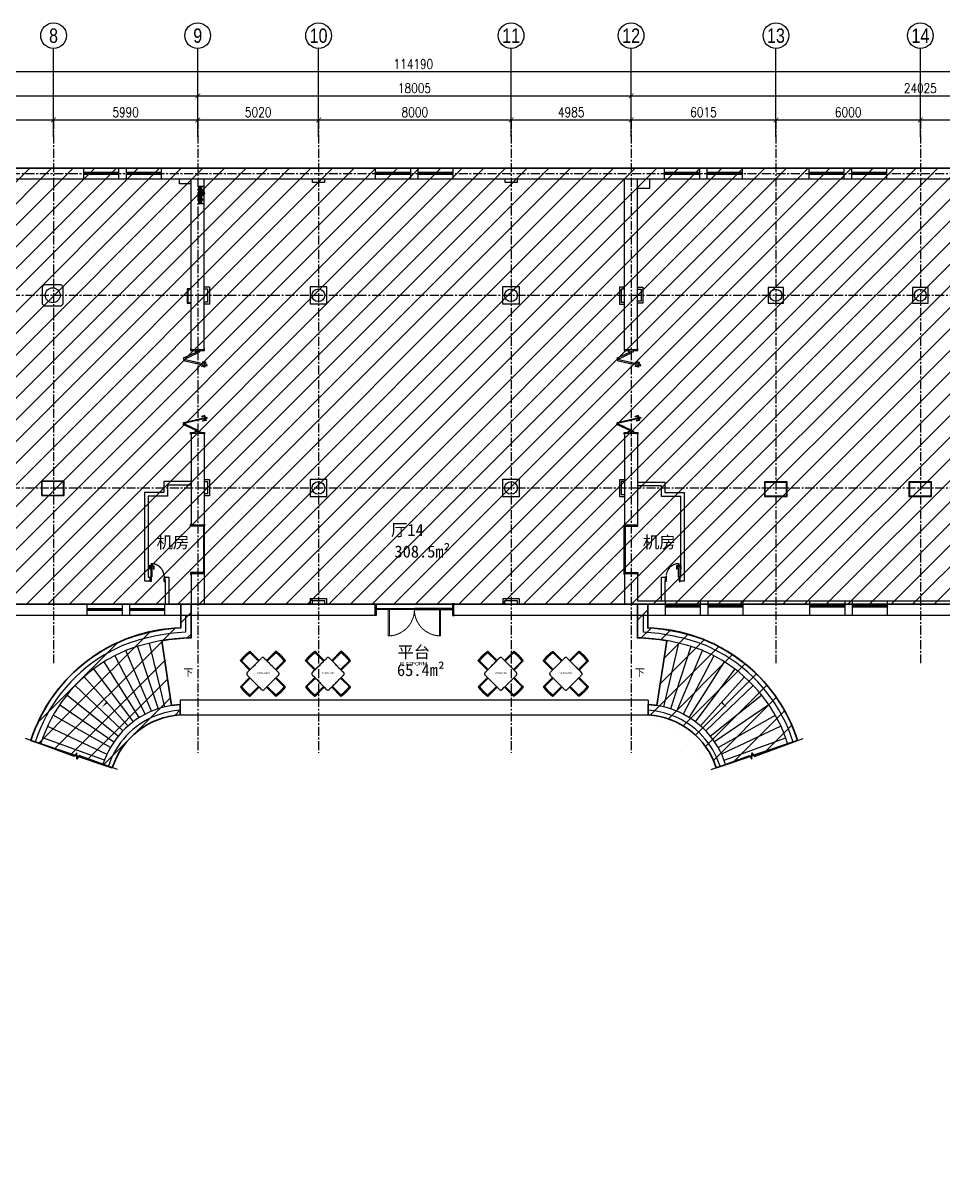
# Model space of a CAD drawing. Header units: millimetres. Extents: x -6028 to 253167, y -4970 to 98364.
# Drawn here: x 41098 to 79333, y 43179 to 90533 of the extents above; entities that cross this region are included whole.
import ezdxf
from ezdxf.enums import TextEntityAlignment as Align

# ---------------------------------------------------------------- set-up
doc = ezdxf.new("R2010")
doc.units = ezdxf.units.MM
for name, pattern in [('2F-I-AR$0$CENTER', [2, 1.25, -0.25, 0.25, -0.25]), ('2F-I-AR$0$DASH', [0.35, 0.25, -0.1]), ('2F-I-PLAN$0$ACAD_ISO02W100', [15, 12, -3]), ('2F-I-PLAN$0$DASH', [0.35, 0.25, -0.1])]:
    doc.linetypes.add(name, pattern=pattern)
doc.layers.get('DefPoints').update_dxf_attribs({"color": 250})
for name, color, linetype in [('2F-I-AR$0$0-建-楼梯', 1, 'Continuous'), ('2F-I-AR$0$0-建-轴号', 1, 'Continuous'), ('2F-I-AR$0$0-标注', 4, 'Continuous'), ('2F-I-AR$0$1-墙', 7, 'Continuous'), ('2F-I-AR$0$1-完成面', 3, 'Continuous'), ('2F-I-AR$0$1-窗', 2, 'Continuous'), ('2F-I-AR$0$A-Fire box', 12, 'Continuous'), ('2F-I-AR$0$A-stairs', 2, 'Continuous'), ('2F-I-AR$0$AXIS_TEXT', 7, 'Continuous'), ('2F-I-AR$0$GZET_DIM_1-200_平面尺寸标注', 1, 'Continuous'), ('2F-I-AR$0$I—平面—装饰面层线', 4, 'Continuous'), ('2F-I-AR$0$I—平面—门', 1, 'Continuous'), ('2F-I-PLAN$0$FURN', 1, 'Continuous'), ('2F-I-PLAN$0$I-PL-FURN', 1, '2F-I-PLAN$0$DASH'), ('2F-I-PLAN$0$ID-TEXT-HEADING-3', 3, 'Continuous'), ('2F-I-PLAN$0$P-平面活动家具', 1, 'Continuous')]:
    doc.layers.add(name, color=color, linetype=linetype)
for name, color, linetype, lineweight in [('2F-I-AR$0$A-Doors', 1, 'Continuous', 13), ('2F-I-AR$0$GZET_COL_GRID_1-200_轴线', 8, '2F-I-AR$0$CENTER', 25), ('2F-I-AR$0$I-SCOPE', 252, 'Continuous', 35), ('2F-I-AR$0$消火栓', 10, 'Continuous', 70)]:
    doc.layers.add(name, color=color, linetype=linetype, lineweight=lineweight)
doc.styles.add('2F-I-AR$0$GZET-DIMT', font='romans.shx', dxfattribs={"width": 0.8})
doc.styles.add('2F-I-AR$0$GZET-HT', font='arial.ttf', dxfattribs={"width": 0.8})
doc.styles.add('2F-I-AR$0$MtXpl_', font='SimSun.ttf')
doc.styles.add('2F-I-AR$0$Standard', font='arial.ttf')
doc.styles.add('2F-I-PLAN$0$Arial', font='ARIALUNI.ttf')
doc.dimstyles.new('2F-I-AR$0$GZET_200', dxfattribs={"dimscale": 200, "dimtxt": 2, "dimasz": 1, "dimexe": 1, "dimexo": 1.5, "dimgap": 0.6, "dimtad": 1, "dimdec": 0, "dimrnd": 0.005, "dimzin": 0, "dimdsep": 46, "dimtxsty": '2F-I-AR$0$GZET-DIMT', "dimblk": '2F-I-AR$0$_ArchTick', "dimcen": 0.125, "dimclrd": 1, "dimclre": 1, "dimclrt": 2, "dimadec": 0, "dimazin": 0, "dimtfac": 1, "dimtdec": 0, "dimtix": 1, "dimtmove": 2, "dimatfit": 3, "dimldrblk": '2F-I-AR$0$_Dot', "dimfxl": 1, "dimtvp": 1, "dimtolj": 1, "dimtzin": 0, "dimarcsym": 0})

# ---------------------------------------------------------------- blocks, each defined once
blk = doc.blocks.new('2F-I-AR$0$chuanghu1')
for p, q in [((0, 3230), (450, 3230)), ((0, 1770), (450, 1770)), ((0, 1460), (450, 1460)), ((0, 0), (450, 0))]:
    blk.add_line(p, q)
at = {"layer": '2F-I-AR$0$1-窗'}
for p, q in [((185, 3230), (185, 1770)), ((225, 3230), (225, 1770)), ((265, 3230), (265, 1770)), ((185, 1460), (185, 0)), ((225, 1460), (225, 0)), ((265, 1460), (265, 0))]:
    blk.add_line(p, q, dxfattribs=at)
blk = doc.blocks.new('2F-I-AR$0$X1')
at = {"color": 0}
for p, q in [((-127, 121), (-67, 61)), ((-126, 135), (-59, 68)), ((-125, 106), (-74, 54)), ((-124, 148), (-52, 75)), ((-122, 159), (-45, 83)), ((-121, 87), (-81, 47)), ((-118, 170), (-38, 90)), ((-114, 179), (-31, 97)), ((-110, 62), (-88, 40)), ((-109, 189), (-24, 104)), ((-103, 197), (-17, 111)), ((-97, 205), (-10, 118)), ((-90, 213), (-3, 125)), ((-90, 36), (87, 213)), ((-83, 219), (4, 132)), ((-75, 226), (11, 139)), ((-67, 231), (18, 146)), ((-58, 236), (25, 153)), ((-48, 241), (32, 160)), ((-37, 244), (40, 167)), ((-26, 247), (47, 174)), ((-14, 249), (54, 182)), ((0, 250), (61, 189)), ((15, 249), (68, 196)), ((33, 245), (75, 203)), ((56, 235), (82, 210))]:
    blk.add_line(p, q, dxfattribs=at)
blk.add_circle((-2, 125), 125, dxfattribs=at)
blk = doc.blocks.new('2F-I-AR$0$A$C33C75492')
at = {"layer": '2F-I-AR$0$A-Fire box'}
for p, q in [((-280732, 1890493), (-281432, 1890493)), ((-281432, 1890493), (-281432, 1890373)), ((-281432, 1890383), (-280732, 1890383)), ((-280732, 1890373), (-280732, 1890493)), ((-281432, 1890373), (-280732, 1890373)), ((-281432, 1890373), (-280732, 1890373)), ((-281432, 1890373), (-281432, 1890253)), ((-281432, 1890363), (-280732, 1890363)), ((-281432, 1890353), (-280732, 1890353)), ((-281432, 1890343), (-280732, 1890343)), ((-281432, 1890333), (-280732, 1890333)), ((-281432, 1890323), (-280732, 1890323)), ((-281432, 1890313), (-280732, 1890313)), ((-281432, 1890303), (-280732, 1890303)), ((-281432, 1890293), (-280732, 1890293)), ((-281432, 1890283), (-280732, 1890283)), ((-281432, 1890273), (-280732, 1890273)), ((-281432, 1890263), (-280732, 1890263)), ((-281432, 1890253), (-280732, 1890253)), ((-280732, 1890253), (-280732, 1890373))]:
    blk.add_line(p, q, dxfattribs=at)
at = {"layer": '2F-I-AR$0$A-Fire box', "color": 8}
for p, q in [((-280949, 1890380), (-280835, 1890380)), ((-280945, 1890390), (-280839, 1890390)), ((-280938, 1890400), (-280846, 1890400)), ((-280927, 1890410), (-280856, 1890410)), ((-280906, 1890420), (-280877, 1890420)), ((-280952, 1890360), (-280832, 1890360)), ((-280951, 1890370), (-280832, 1890370)), ((-280951, 1890350), (-280833, 1890350)), ((-280948, 1890340), (-280836, 1890340)), ((-280943, 1890330), (-280841, 1890330)), ((-280935, 1890320), (-280849, 1890320)), ((-280922, 1890310), (-280861, 1890310))]:
    blk.add_line(p, q, dxfattribs=at)
blk.add_circle((-280892, 1890361), 60, dxfattribs=at)
at = {"layer": '2F-I-AR$0$A-Fire box', "color": 8, "extrusion": (0, 0, -1), "xscale": -1, "zscale": -1}
blk.add_blockref('2F-I-AR$0$X1', (281160, 1890258), dxfattribs=at)
blk = doc.blocks.new('2F-I-AR$0$A$C29AA6ADB')
at = {"layer": '2F-I-AR$0$消火栓', "color": 3, "ltscale": 0.8, "rotation": 270}
blk.add_blockref('2F-I-AR$0$A$C33C75492', (-1842563, -181833), dxfattribs=at)
blk = doc.blocks.new('2F-I-AR$0$MEN10')
at = {"layer": '2F-I-AR$0$I—平面—门'}
for p, q in [((451, 354), (419, 215)), ((434, 212), (419, 215)), ((513, 339), (451, 354)), ((508, 319), (467, 328)), ((517, 357), (504, 301)), ((509, 300), (504, 301)), ((524, 364), (508, 291)), ((514, 290), (508, 291)), ((530, 363), (514, 290)), ((517, 357), (522, 356)), ((524, 364), (530, 363)), ((579, 352), (563, 279)), ((563, 279), (569, 277)), ((585, 350), (569, 277)), ((571, 286), (576, 284)), ((589, 341), (576, 284)), ((585, 350), (579, 352)), ((580, 302), (622, 293)), ((589, 341), (584, 342)), ((585, 323), (647, 309)), ((601, 174), (616, 170)), ((647, 309), (616, 170))]:
    blk.add_line(p, q, dxfattribs=at)
for points in [[(318, -569), (45, 21), (0, 0), (272, -590)], [(366, -580), (589, 394), (540, 406), (318, -569)]]:
    blk.add_lwpolyline(points, close=True, dxfattribs=at)
for points in [[(467, 328, 0.208715), (453, 264, -0.061819), (434, 212, -10.704779)], [(622, 293, -0.208715), (607, 229, 0.061819), (601, 174, 10.704779)]]:
    blk.add_lwpolyline(points, format="xyb", dxfattribs=at)
blk = doc.blocks.new('*U85')
at = {"layer": '2F-I-AR$0$I—平面—装饰面层线'}
for points in [[(-1125, 470), (-1170, 470), (-1170, 490), (-1095, 490), (-1095, 450), (-1090, 450), (-1090, -80), (-1170, -80), (-1170, -60), (-1125, -60), (-1125, 470)], [(875, 470), (920, 470), (920, 490), (845, 490), (845, 450), (840, 450), (840, -80), (920, -80), (920, -60), (875, -60), (875, 470)]]:
    blk.add_lwpolyline(points, dxfattribs=at)
at = {"layer": '2F-I-AR$0$I—平面—门'}
blk.add_lwpolyline([(-1095, 450), (845, 450), (845, 490), (-1095, 490)], close=True, dxfattribs=at)
blk = doc.blocks.new('*U84')
at = {"layer": '2F-I-AR$0$I—平面—装饰面层线'}
for points in [[(-1125, 470), (-1170, 470), (-1170, 490), (-1095, 490), (-1095, 450), (-1090, 450), (-1090, -90), (-1170, -90), (-1170, -70), (-1125, -70), (-1125, 470)], [(875, 470), (920, 470), (920, 490), (845, 490), (845, 450), (840, 450), (840, -90), (920, -90), (920, -70), (875, -70), (875, 470)]]:
    blk.add_lwpolyline(points, dxfattribs=at)
at = {"layer": '2F-I-AR$0$I—平面—门'}
blk.add_lwpolyline([(-1095, 450), (845, 450), (845, 490), (-1095, 490)], close=True, dxfattribs=at)
blk = doc.blocks.new('2F-I-AR$0$_AXISO')
blk.add_circle((0, 0), 0.5)
at = {"layer": '2F-I-AR$0$AXIS_TEXT', "style": '2F-I-AR$0$GZET-HT', "width": 0.8}
blk.add_attdef('A', text='', height=0.56, dxfattribs=at).set_placement((0, 0), align=Align.MIDDLE_CENTER)
blk = doc.blocks.new('2F-I-AR$0$_ArchTick')
at = {"color": 2, "linetype": 'ByBlock', "const_width": 0.15}
blk.add_lwpolyline([(-0.5, -0.5), (0.5, 0.5)], dxfattribs=at)
blk = doc.blocks.new('*D298')
at = {"layer": '2F-I-AR$0$GZET_DIM_1-200_平面尺寸标注', "color": 1, "lineweight": -2, "transparency": 16777216}
for p, q in [((36375, 85800), (36375, 86700)), ((42375, 85800), (42375, 86700)), ((36375, 86500), (42375, 86500))]:
    blk.add_line(p, q, dxfattribs=at)
at = {"layer": 'DefPoints', "color": 0, "transparency": 16777216}
for p in [(42375, 86500), (36375, 85500), (42375, 85500)]:
    blk.add_point(p, dxfattribs=at)
at = {"layer": '2F-I-AR$0$GZET_DIM_1-200_平面尺寸标注', "color": 1, "lineweight": -2, "transparency": 16777216, "xscale": 200, "yscale": 200, "zscale": 200, "rotation": 180}
blk.add_blockref('2F-I-AR$0$_ArchTick', (36375, 86500), dxfattribs=at)
at = {"layer": '2F-I-AR$0$GZET_DIM_1-200_平面尺寸标注', "color": 1, "lineweight": -2, "transparency": 16777216, "xscale": 200, "yscale": 200, "zscale": 200}
blk.add_blockref('2F-I-AR$0$_ArchTick', (42375, 86500), dxfattribs=at)
at = {"layer": '2F-I-AR$0$GZET_DIM_1-200_平面尺寸标注', "color": 2, "transparency": 16777216, "insert": (39375, 86820), "char_height": 400, "attachment_point": 5, "style": '2F-I-AR$0$GZET-DIMT'}
blk.add_mtext('\\A1;6000', dxfattribs=at)
blk = doc.blocks.new('2F-I-AR$0$_Dot')
at = {"color": 0, "linetype": 'ByBlock', "lineweight": -2}
blk.add_line((-0.5, 0), (-1, 0), dxfattribs=at)
at = {"color": 0, "linetype": 'ByBlock', "const_width": 0.5}
blk.add_lwpolyline([(-0.25, 0, 1), (0.25, 0, 1)], format="xyb", close=True, dxfattribs=at)
blk = doc.blocks.new('*D299')
at = {"layer": '2F-I-AR$0$GZET_DIM_1-200_平面尺寸标注', "color": 1, "lineweight": -2, "transparency": 16777216}
for p, q in [((42375, 85800), (42375, 86700)), ((48365, 85800), (48365, 86700)), ((42375, 86500), (48365, 86500))]:
    blk.add_line(p, q, dxfattribs=at)
at = {"layer": 'DefPoints', "color": 0, "transparency": 16777216}
for p in [(48365, 86500), (42375, 85500), (48365, 85500)]:
    blk.add_point(p, dxfattribs=at)
at = {"layer": '2F-I-AR$0$GZET_DIM_1-200_平面尺寸标注', "color": 1, "lineweight": -2, "transparency": 16777216, "xscale": 200, "yscale": 200, "zscale": 200, "rotation": 180}
blk.add_blockref('2F-I-AR$0$_ArchTick', (42375, 86500), dxfattribs=at)
at = {"layer": '2F-I-AR$0$GZET_DIM_1-200_平面尺寸标注', "color": 1, "lineweight": -2, "transparency": 16777216, "xscale": 200, "yscale": 200, "zscale": 200}
blk.add_blockref('2F-I-AR$0$_ArchTick', (48365, 86500), dxfattribs=at)
at = {"layer": '2F-I-AR$0$GZET_DIM_1-200_平面尺寸标注', "color": 2, "transparency": 16777216, "insert": (45370, 86820), "char_height": 400, "attachment_point": 5, "style": '2F-I-AR$0$GZET-DIMT'}
blk.add_mtext('\\A1;5990', dxfattribs=at)
blk = doc.blocks.new('*D300')
at = {"layer": '2F-I-AR$0$GZET_DIM_1-200_平面尺寸标注', "color": 1, "lineweight": -2, "transparency": 16777216}
for p, q in [((48365, 85800), (48365, 86700)), ((53385, 85800), (53385, 86700)), ((48365, 86500), (53385, 86500))]:
    blk.add_line(p, q, dxfattribs=at)
at = {"layer": 'DefPoints', "color": 0, "transparency": 16777216}
for p in [(53385, 86500), (48365, 85500), (53385, 85500)]:
    blk.add_point(p, dxfattribs=at)
at = {"layer": '2F-I-AR$0$GZET_DIM_1-200_平面尺寸标注', "color": 1, "lineweight": -2, "transparency": 16777216, "xscale": 200, "yscale": 200, "zscale": 200, "rotation": 180}
blk.add_blockref('2F-I-AR$0$_ArchTick', (48365, 86500), dxfattribs=at)
at = {"layer": '2F-I-AR$0$GZET_DIM_1-200_平面尺寸标注', "color": 1, "lineweight": -2, "transparency": 16777216, "xscale": 200, "yscale": 200, "zscale": 200}
blk.add_blockref('2F-I-AR$0$_ArchTick', (53385, 86500), dxfattribs=at)
at = {"layer": '2F-I-AR$0$GZET_DIM_1-200_平面尺寸标注', "color": 2, "transparency": 16777216, "insert": (50875, 86820), "char_height": 400, "attachment_point": 5, "style": '2F-I-AR$0$GZET-DIMT'}
blk.add_mtext('\\A1;5020', dxfattribs=at)
blk = doc.blocks.new('*D301')
at = {"layer": '2F-I-AR$0$GZET_DIM_1-200_平面尺寸标注', "color": 1, "lineweight": -2, "transparency": 16777216}
for p, q in [((53385, 85800), (53385, 86700)), ((61385, 85800), (61385, 86700)), ((53385, 86500), (61385, 86500))]:
    blk.add_line(p, q, dxfattribs=at)
at = {"layer": 'DefPoints', "color": 0, "transparency": 16777216}
for p in [(61385, 86500), (53385, 85500), (61385, 85500)]:
    blk.add_point(p, dxfattribs=at)
at = {"layer": '2F-I-AR$0$GZET_DIM_1-200_平面尺寸标注', "color": 1, "lineweight": -2, "transparency": 16777216, "xscale": 200, "yscale": 200, "zscale": 200, "rotation": 180}
blk.add_blockref('2F-I-AR$0$_ArchTick', (53385, 86500), dxfattribs=at)
at = {"layer": '2F-I-AR$0$GZET_DIM_1-200_平面尺寸标注', "color": 1, "lineweight": -2, "transparency": 16777216, "xscale": 200, "yscale": 200, "zscale": 200}
blk.add_blockref('2F-I-AR$0$_ArchTick', (61385, 86500), dxfattribs=at)
at = {"layer": '2F-I-AR$0$GZET_DIM_1-200_平面尺寸标注', "color": 2, "transparency": 16777216, "insert": (57385, 86820), "char_height": 400, "attachment_point": 5, "style": '2F-I-AR$0$GZET-DIMT'}
blk.add_mtext('\\A1;8000', dxfattribs=at)
blk = doc.blocks.new('*D302')
at = {"layer": '2F-I-AR$0$GZET_DIM_1-200_平面尺寸标注', "color": 1, "lineweight": -2, "transparency": 16777216}
for p, q in [((61385, 85800), (61385, 86700)), ((66370, 85800), (66370, 86700)), ((61385, 86500), (66370, 86500))]:
    blk.add_line(p, q, dxfattribs=at)
at = {"layer": 'DefPoints', "color": 0, "transparency": 16777216}
for p in [(66370, 86500), (61385, 85500), (66370, 85500)]:
    blk.add_point(p, dxfattribs=at)
at = {"layer": '2F-I-AR$0$GZET_DIM_1-200_平面尺寸标注', "color": 1, "lineweight": -2, "transparency": 16777216, "xscale": 200, "yscale": 200, "zscale": 200, "rotation": 180}
blk.add_blockref('2F-I-AR$0$_ArchTick', (61385, 86500), dxfattribs=at)
at = {"layer": '2F-I-AR$0$GZET_DIM_1-200_平面尺寸标注', "color": 1, "lineweight": -2, "transparency": 16777216, "xscale": 200, "yscale": 200, "zscale": 200}
blk.add_blockref('2F-I-AR$0$_ArchTick', (66370, 86500), dxfattribs=at)
at = {"layer": '2F-I-AR$0$GZET_DIM_1-200_平面尺寸标注', "color": 2, "transparency": 16777216, "insert": (63877.5, 86820), "char_height": 400, "attachment_point": 5, "style": '2F-I-AR$0$GZET-DIMT'}
blk.add_mtext('\\A1;4985', dxfattribs=at)
blk = doc.blocks.new('*D303')
at = {"layer": '2F-I-AR$0$GZET_DIM_1-200_平面尺寸标注', "color": 1, "lineweight": -2, "transparency": 16777216}
for p, q in [((66370, 85800), (66370, 86700)), ((72385, 85800), (72385, 86700)), ((66370, 86500), (72385, 86500))]:
    blk.add_line(p, q, dxfattribs=at)
at = {"layer": 'DefPoints', "color": 0, "transparency": 16777216}
for p in [(72385, 86500), (66370, 85500), (72385, 85500)]:
    blk.add_point(p, dxfattribs=at)
at = {"layer": '2F-I-AR$0$GZET_DIM_1-200_平面尺寸标注', "color": 1, "lineweight": -2, "transparency": 16777216, "xscale": 200, "yscale": 200, "zscale": 200, "rotation": 180}
blk.add_blockref('2F-I-AR$0$_ArchTick', (66370, 86500), dxfattribs=at)
at = {"layer": '2F-I-AR$0$GZET_DIM_1-200_平面尺寸标注', "color": 1, "lineweight": -2, "transparency": 16777216, "xscale": 200, "yscale": 200, "zscale": 200}
blk.add_blockref('2F-I-AR$0$_ArchTick', (72385, 86500), dxfattribs=at)
at = {"layer": '2F-I-AR$0$GZET_DIM_1-200_平面尺寸标注', "color": 2, "transparency": 16777216, "insert": (69377.5, 86820), "char_height": 400, "attachment_point": 5, "style": '2F-I-AR$0$GZET-DIMT'}
blk.add_mtext('\\A1;6015', dxfattribs=at)
blk = doc.blocks.new('*D304')
at = {"layer": '2F-I-AR$0$GZET_DIM_1-200_平面尺寸标注', "color": 1, "lineweight": -2, "transparency": 16777216}
for p, q in [((72385, 85800), (72385, 86700)), ((78385, 85800), (78385, 86700)), ((72385, 86500), (78385, 86500))]:
    blk.add_line(p, q, dxfattribs=at)
at = {"layer": 'DefPoints', "color": 0, "transparency": 16777216}
for p in [(78385, 86500), (72385, 85500), (78385, 85500)]:
    blk.add_point(p, dxfattribs=at)
at = {"layer": '2F-I-AR$0$GZET_DIM_1-200_平面尺寸标注', "color": 1, "lineweight": -2, "transparency": 16777216, "xscale": 200, "yscale": 200, "zscale": 200, "rotation": 180}
blk.add_blockref('2F-I-AR$0$_ArchTick', (72385, 86500), dxfattribs=at)
at = {"layer": '2F-I-AR$0$GZET_DIM_1-200_平面尺寸标注', "color": 1, "lineweight": -2, "transparency": 16777216, "xscale": 200, "yscale": 200, "zscale": 200}
blk.add_blockref('2F-I-AR$0$_ArchTick', (78385, 86500), dxfattribs=at)
at = {"layer": '2F-I-AR$0$GZET_DIM_1-200_平面尺寸标注', "color": 2, "transparency": 16777216, "insert": (75385, 86820), "char_height": 400, "attachment_point": 5, "style": '2F-I-AR$0$GZET-DIMT'}
blk.add_mtext('\\A1;6000', dxfattribs=at)
blk = doc.blocks.new('*D305')
at = {"layer": '2F-I-AR$0$GZET_DIM_1-200_平面尺寸标注', "color": 1, "lineweight": -2, "transparency": 16777216}
for p, q in [((78385, 85800), (78385, 86700)), ((84385, 85800), (84385, 86700)), ((78385, 86500), (84385, 86500))]:
    blk.add_line(p, q, dxfattribs=at)
at = {"layer": 'DefPoints', "color": 0, "transparency": 16777216}
for p in [(84385, 86500), (78385, 85500), (84385, 85500)]:
    blk.add_point(p, dxfattribs=at)
at = {"layer": '2F-I-AR$0$GZET_DIM_1-200_平面尺寸标注', "color": 1, "lineweight": -2, "transparency": 16777216, "xscale": 200, "yscale": 200, "zscale": 200, "rotation": 180}
blk.add_blockref('2F-I-AR$0$_ArchTick', (78385, 86500), dxfattribs=at)
at = {"layer": '2F-I-AR$0$GZET_DIM_1-200_平面尺寸标注', "color": 1, "lineweight": -2, "transparency": 16777216, "xscale": 200, "yscale": 200, "zscale": 200}
blk.add_blockref('2F-I-AR$0$_ArchTick', (84385, 86500), dxfattribs=at)
at = {"layer": '2F-I-AR$0$GZET_DIM_1-200_平面尺寸标注', "color": 2, "transparency": 16777216, "insert": (81385, 86820), "char_height": 400, "attachment_point": 5, "style": '2F-I-AR$0$GZET-DIMT'}
blk.add_mtext('\\A1;6000', dxfattribs=at)
blk = doc.blocks.new('*D275')
at = {"layer": '2F-I-AR$0$GZET_DIM_1-200_平面尺寸标注', "color": 1, "lineweight": -2, "transparency": 16777216}
for p, q in [((18285, 86136), (18285, 87700)), ((48365, 85875), (48365, 87700)), ((18285, 87500), (48365, 87500))]:
    blk.add_line(p, q, dxfattribs=at)
at = {"layer": 'DefPoints', "color": 0, "transparency": 16777216}
for p in [(48365, 87500), (18285, 85836), (48365, 85575)]:
    blk.add_point(p, dxfattribs=at)
at = {"layer": '2F-I-AR$0$GZET_DIM_1-200_平面尺寸标注', "color": 1, "lineweight": -2, "transparency": 16777216, "xscale": 200, "yscale": 200, "zscale": 200, "rotation": 180}
blk.add_blockref('2F-I-AR$0$_ArchTick', (18285, 87500), dxfattribs=at)
at = {"layer": '2F-I-AR$0$GZET_DIM_1-200_平面尺寸标注', "color": 1, "lineweight": -2, "transparency": 16777216, "xscale": 200, "yscale": 200, "zscale": 200}
blk.add_blockref('2F-I-AR$0$_ArchTick', (48365, 87500), dxfattribs=at)
at = {"layer": '2F-I-AR$0$GZET_DIM_1-200_平面尺寸标注', "color": 2, "transparency": 16777216, "insert": (33325, 87820), "char_height": 400, "attachment_point": 5, "style": '2F-I-AR$0$GZET-DIMT'}
blk.add_mtext('\\A1;30080', dxfattribs=at)
blk = doc.blocks.new('*D276')
at = {"layer": '2F-I-AR$0$GZET_DIM_1-200_平面尺寸标注', "color": 1, "lineweight": -2, "transparency": 16777216}
for p, q in [((48365, 85875), (48365, 87700)), ((66370, 85797), (66370, 87700)), ((48365, 87500), (66370, 87500))]:
    blk.add_line(p, q, dxfattribs=at)
at = {"layer": 'DefPoints', "color": 0, "transparency": 16777216}
for p in [(66370, 87500), (48365, 85575), (66370, 85497)]:
    blk.add_point(p, dxfattribs=at)
at = {"layer": '2F-I-AR$0$GZET_DIM_1-200_平面尺寸标注', "color": 1, "lineweight": -2, "transparency": 16777216, "xscale": 200, "yscale": 200, "zscale": 200, "rotation": 180}
blk.add_blockref('2F-I-AR$0$_ArchTick', (48365, 87500), dxfattribs=at)
at = {"layer": '2F-I-AR$0$GZET_DIM_1-200_平面尺寸标注', "color": 1, "lineweight": -2, "transparency": 16777216, "xscale": 200, "yscale": 200, "zscale": 200}
blk.add_blockref('2F-I-AR$0$_ArchTick', (66370, 87500), dxfattribs=at)
at = {"layer": '2F-I-AR$0$GZET_DIM_1-200_平面尺寸标注', "color": 2, "transparency": 16777216, "insert": (57368, 87820), "char_height": 400, "attachment_point": 5, "style": '2F-I-AR$0$GZET-DIMT'}
blk.add_mtext('\\A1;18005', dxfattribs=at)
blk = doc.blocks.new('*D277')
at = {"layer": '2F-I-AR$0$GZET_DIM_1-200_平面尺寸标注', "color": 1, "lineweight": -2, "transparency": 16777216}
for p, q in [((66370, 85797), (66370, 87700)), ((90395, 85720), (90395, 87700)), ((66370, 87500), (90395, 87500))]:
    blk.add_line(p, q, dxfattribs=at)
at = {"layer": 'DefPoints', "color": 0, "transparency": 16777216}
for p in [(90395, 87500), (66370, 85497), (90395, 85420)]:
    blk.add_point(p, dxfattribs=at)
at = {"layer": '2F-I-AR$0$GZET_DIM_1-200_平面尺寸标注', "color": 1, "lineweight": -2, "transparency": 16777216, "xscale": 200, "yscale": 200, "zscale": 200, "rotation": 180}
blk.add_blockref('2F-I-AR$0$_ArchTick', (66370, 87500), dxfattribs=at)
at = {"layer": '2F-I-AR$0$GZET_DIM_1-200_平面尺寸标注', "color": 1, "lineweight": -2, "transparency": 16777216, "xscale": 200, "yscale": 200, "zscale": 200}
blk.add_blockref('2F-I-AR$0$_ArchTick', (90395, 87500), dxfattribs=at)
at = {"layer": '2F-I-AR$0$GZET_DIM_1-200_平面尺寸标注', "color": 2, "transparency": 16777216, "insert": (78383, 87820), "char_height": 400, "attachment_point": 5, "style": '2F-I-AR$0$GZET-DIMT'}
blk.add_mtext('\\A1;24025', dxfattribs=at)
blk = doc.blocks.new('*D280')
at = {"layer": '2F-I-AR$0$GZET_DIM_1-200_平面尺寸标注', "color": 1, "lineweight": -2, "transparency": 16777216}
for p, q in [((230, 85568), (230, 88700)), ((114420, 85360), (114420, 88700)), ((114420, 88500), (230, 88500))]:
    blk.add_line(p, q, dxfattribs=at)
at = {"layer": 'DefPoints', "color": 0, "transparency": 16777216}
for p in [(230, 88500), (230, 85268), (114420, 85060)]:
    blk.add_point(p, dxfattribs=at)
at = {"layer": '2F-I-AR$0$GZET_DIM_1-200_平面尺寸标注', "color": 1, "lineweight": -2, "transparency": 16777216, "xscale": 200, "yscale": 200, "zscale": 200, "rotation": 180}
blk.add_blockref('2F-I-AR$0$_ArchTick', (230, 88500), dxfattribs=at)
at = {"layer": '2F-I-AR$0$GZET_DIM_1-200_平面尺寸标注', "color": 1, "lineweight": -2, "transparency": 16777216, "xscale": 200, "yscale": 200, "zscale": 200}
blk.add_blockref('2F-I-AR$0$_ArchTick', (114420, 88500), dxfattribs=at)
at = {"layer": '2F-I-AR$0$GZET_DIM_1-200_平面尺寸标注', "color": 2, "transparency": 16777216, "insert": (57325, 88820), "char_height": 400, "attachment_point": 5, "style": '2F-I-AR$0$GZET-DIMT'}
blk.add_mtext('\\A1;114190', dxfattribs=at)
blk = doc.blocks.new('2F-I-PLAN$0$091116-BRASSERIE$0$Floor_03$0$Y_03_Floor$0$3rd-Floor-rest$0$A$C41AE3FBC')
at = {"layer": '2F-I-PLAN$0$I-PL-FURN', "ltscale": 500}
for p, q in [((-9.6, -6), (-9.6, 15.8)), ((9.6, -6.1), (9.6, 15.7))]:
    blk.add_line(p, q, dxfattribs=at)
blk.add_lwpolyline([(11.1, 15.4), (11.1, -6.1), (-11.1, -6), (-11.1, 15.4)], dxfattribs=at)
for centre, radius, start, end in [((-0.2, -45.9), 62.3, 79.5796, 100.1371), ((-0.1, -45.3), 60.7, 79.2974, 100.4193), ((-0.1, -44.6), 59, 78.9991, 100.7176)]:
    blk.add_arc(centre, radius, start, end, dxfattribs=at)
blk = doc.blocks.new('2F-I-PLAN')
at = {"layer": '2F-I-PLAN$0$I-PL-FURN', "ltscale": 500}
for points in [[(51016, 62851), (50422, 63445, -0.414214), (50422, 63558), (51016, 64152, -0.414214), (51129, 64152), (51723, 63558, -0.414214), (51723, 63445), (51129, 62851, -0.414214)], [(53720, 62851), (53126, 63445, -0.414214), (53126, 63558), (53720, 64152, -0.414214), (53833, 64152), (54427, 63558, -0.414214), (54427, 63445), (53833, 62851, -0.414214)], [(61010, 62851), (61604, 63445, 0.414214), (61604, 63558), (61010, 64152, 0.414214), (60897, 64152), (60303, 63558, 0.414214), (60303, 63445), (60897, 62851, 0.414214)], [(63714, 62851), (64308, 63445, 0.414214), (64308, 63558), (63714, 64152, 0.414214), (63601, 64152), (63007, 63558, 0.414214), (63007, 63445), (63601, 62851, 0.414214)]]:
    blk.add_lwpolyline(points, format="xyb", close=True, dxfattribs=at)
at = {"layer": '2F-I-PLAN$0$P-平面活动家具', "yscale": 25.39999999990687, "zscale": 25.39999999990687}
for p, xscale, rotation in [((50611, 63963), -25.39999999990687, 45), ((51535, 63963), 25.39999999990687, 315), ((53315, 63963), -25.39999999990687, 45), ((54239, 63963), 25.39999999990687, 315), ((60491, 63963), -25.39999999990687, 45), ((61415, 63963), 25.39999999990687, 315), ((63195, 63963), -25.39999999990687, 45), ((64119, 63963), 25.39999999990687, 315), ((50611, 63039), 25.39999999990687, 135), ((51535, 63039), -25.39999999990687, 225), ((53315, 63039), 25.39999999990687, 135), ((54239, 63039), -25.39999999990687, 225), ((60491, 63039), 25.39999999990687, 135), ((61415, 63039), -25.39999999990687, 225), ((63195, 63039), 25.39999999990687, 135), ((64119, 63039), -25.39999999990687, 225)]:
    blk.add_blockref('2F-I-PLAN$0$091116-BRASSERIE$0$Floor_03$0$Y_03_Floor$0$3rd-Floor-rest$0$A$C41AE3FBC', p, dxfattribs=dict(at, xscale=xscale, rotation=rotation))
at = {"layer": '2F-I-PLAN$0$FURN', "linetype": '2F-I-PLAN$0$ACAD_ISO02W100', "char_height": 75, "style": '2F-I-PLAN$0$Arial'}
for insert, attachment_point in [((51345, 63562), 3), ((54049, 63562), 3), ((60681, 63562), 1), ((63385, 63562), 1)]:
    blk.add_mtext_dynamic_manual_height_columns('{\\fArial Unicode MS|b0|i0|c134|p34;1000x}1000', width=181404.2, gutter_width=600, heights=[131], dxfattribs=dict(at, insert=insert, attachment_point=attachment_point))
at = {"layer": '2F-I-PLAN$0$ID-TEXT-HEADING-3', "insert": (56745, 63996), "char_height": 150, "attachment_point": 1, "style": '2F-I-PLAN$0$Arial'}
blk.add_mtext_dynamic_manual_height_columns('PLATFORM', width=151170.17, gutter_width=500, heights=[0], dxfattribs=at)
blk = doc.blocks.new('2F-I-AR')
at = {"layer": '2F-I-AR$0$I-SCOPE'}
h = blk.add_hatch(dxfattribs=at)
h.set_pattern_fill('ANSI31', color=256, scale=200)
h.paths.add_polyline_path([(114640, 84500), (0, 84500), (0, 0), (18450, 0), (18450, 2940), (27100, 2940), (27100, 0), (36480, 0), (36480, 18540), (18480, 18540), (18480, 66390), (96200, 66390), (96200, 18120), (114640, 18120)])
h = blk.add_hatch(dxfattribs=at)
h.set_pattern_fill('ANSI31', color=256, scale=200)
edge = h.paths.add_edge_path()
edge.add_line((48090, 66390), (48090, 64993.7))
edge.add_arc((48182.3, 58057.6), 6936.7, 90.76215, 100.92066)
edge.add_line((46868.1, 64868.7), (47279.6, 62186.2))
edge.add_line((47279.6, 62186.2), (47640, 62230))
edge.add_line((47640, 62230), (47640, 61800))
edge.add_arc((47851.7, 58616.8), 3190.2, 93.80573, 162.0524)
edge.add_line((44816.8, 59599.9), (41435.3, 60728.3))
edge.add_arc((47840.2, 58683.5), 6723.4, 91.53588, 162.29419, ccw=False)
edge.add_line((47660, 65404.5), (47660, 66390))
edge.add_line((47660, 66390), (48090, 66390))
h = blk.add_hatch(dxfattribs=at)
h.set_pattern_fill('ANSI31', color=256, scale=200)
edge = h.paths.add_edge_path()
edge.add_line((66630, 66390), (66630, 64993.7))
edge.add_arc((66537.7, 58057.6), 6936.7, 79.07934, 89.23785, ccw=False)
edge.add_line((67851.9, 64868.7), (67440.4, 62186.2))
edge.add_line((67440.4, 62186.2), (67080, 62230))
edge.add_line((67080, 62230), (67080, 61800))
edge.add_arc((66868.3, 58616.8), 3190.2, 17.9476, 86.19427, ccw=False)
edge.add_line((69903.2, 59599.9), (73284.7, 60728.3))
edge.add_arc((66879.8, 58683.5), 6723.4, 17.70581, 88.46412)
edge.add_line((67060, 65404.5), (67060, 66390))
edge.add_line((67060, 66390), (66630, 66390))
at = {"layer": '2F-I-AR$0$0-建-楼梯'}
for points in [[(47722.6, 63594.4, 0, 0, 0), (47269.9, 63550.2, 0, 0, 0.1982197), (44377.2, 62097.5, 0, 80, 0), (44587.4, 62311.6, 0, 0, 0)], [(66997.4, 63594.4, 0, 0, 0), (67450.1, 63550.2, 0, 0, -0.1982197), (70342.8, 62097.5, 0, 80, 0), (70132.6, 62311.6, 0, 0, 0)]]:
    blk.add_lwpolyline(points, format="xyseb", dxfattribs=at)
at = {"layer": '2F-I-AR$0$0-建-轴号', "linetype": 'Continuous'}
for p, q in [((42375, 86500), (42375, 89466.7)), ((48365, 86500), (48365, 89466.7)), ((53385, 86500), (53385, 89466.7)), ((61385, 86500), (61385, 89466.7)), ((66370, 86500), (66370, 89466.7)), ((72385, 86500), (72385, 89466.7)), ((78385, 86500), (78385, 89466.7))]:
    blk.add_line(p, q, dxfattribs=at)
at = {"layer": '2F-I-AR$0$1-墙'}
for p, q in [((0, 84500), (114640, 84500)), ((450, 84050), (114190, 84050)), ((48090, 76960), (48090, 84050)), ((48630, 76960), (48630, 84050)), ((66100, 76960), (66100, 84050)), ((66630, 76960), (66630, 84050)), ((48090, 76960), (48630, 76960)), ((66100, 76960), (66630, 76960)), ((48090, 73490), (48090, 69670)), ((48090, 73490), (48630, 73490)), ((48630, 73490), (48630, 69670)), ((66100, 73490), (66100, 69670)), ((66100, 73490), (66630, 73490)), ((66630, 73490), (66630, 69670)), ((48630, 69670), (48090, 69670)), ((66100, 69670), (66630, 69670)), ((46395, 67510), (46395, 67360)), ((46995, 67510), (46995, 67360)), ((48090, 67670), (48090, 66390)), ((48630, 67670), (48090, 67670)), ((48630, 67670), (48630, 66390)), ((66100, 67670), (66100, 66390)), ((66100, 67670), (66630, 67670)), ((66630, 67670), (66630, 66530)), ((67795, 67510), (67795, 67360)), ((68395, 67510), (68395, 67360)), ((18530, 66390), (48090, 66390)), ((48630, 66390), (55740, 66390)), ((55740, 66390), (55740, 65940)), ((58990, 66390), (66100, 66390)), ((58990, 66390), (58990, 65940)), ((66630, 66530), (90180, 66530)), ((10730, 65940), (55740, 65940)), ((58990, 65940), (96200, 65940)), ((67780, 66080), (67780, 65940)), ((69240, 66080), (69240, 65940)), ((69550, 66080), (69550, 65940)), ((71010, 66080), (71010, 65940)), ((73780, 66080), (73780, 65940)), ((75240, 66080), (75240, 65940)), ((75550, 66080), (75550, 65940)), ((77010, 66080), (77010, 65940))]:
    blk.add_line(p, q, dxfattribs=at)
for points in [[(48090, 83840), (47610, 83840), (47610, 84050)], [(53630, 84050), (53630, 83900), (53130, 83900), (53130, 84050)], [(61630, 84050), (61630, 83900), (61130, 83900), (61130, 84050)], [(66630, 83670), (67140, 83670), (67140, 84050)], [(48090, 79490), (47950, 79490), (47950, 78917.5), (48090, 78917.5)], [(48630, 79490), (48770, 79490), (48770, 78930), (48630, 78930)], [(66100, 79470), (65960, 79470), (65960, 78930), (66100, 78930)], [(66630, 79470), (66780, 79470), (66780, 78970), (66630, 78970)], [(48090, 71480), (46960, 71480), (46960, 71030), (46150, 71030), (46150, 67360), (46395, 67360)], [(48090, 71330), (47110, 71330), (47110, 70880), (46300, 70880), (46300, 67510), (46395, 67510)], [(48630, 71490), (48770, 71490), (48770, 70970), (48630, 70970)], [(66100, 71480), (65960, 71480), (65960, 70950), (66100, 70950)], [(68395, 67360), (68590, 67360), (68590, 71010), (67780, 71010), (67780, 71450), (66630, 71450)], [(68395, 67510), (68440, 67510), (68440, 70860), (67630, 70860), (67630, 71300), (66630, 71300)], [(46995, 67510), (47160, 67510), (47160, 66390)], [(46995, 67360), (47010, 67360), (47010, 66390)], [(67630, 66530), (67630, 67510), (67795, 67510)], [(67780, 66530), (67780, 67360), (67795, 67360)], [(53645, 66390), (53645, 66530), (53115, 66530), (53115, 66390)], [(61645, 66390), (61645, 66530), (61115, 66530), (61115, 66390)]]:
    blk.add_lwpolyline(points, dxfattribs=at)
for points in [[(41890, 70920), (42790, 70920), (42790, 71480), (41890, 71480)], [(71930, 70890), (72830, 70890), (72830, 71450), (71930, 71450)], [(77930, 70890), (78830, 70890), (78830, 71450), (77930, 71450)]]:
    blk.add_lwpolyline(points, close=True, dxfattribs=at)
for centre, radius in [((42340, 79220), 310), ((53380, 79220), 265), ((61380, 79220), 265), ((72380, 79220), 250), ((78380, 79220), 250), ((53380, 71220), 265), ((61380, 71220), 265)]:
    blk.add_circle(centre, radius, dxfattribs=at)
at = {"layer": '2F-I-AR$0$1-完成面'}
for points in [[(41905, 78865), (41985, 78785), (42695, 78785), (42775, 78865), (42775, 79575), (42695, 79655), (41985, 79655), (41905, 79575)], [(53030, 78870), (53730, 78870), (53730, 79570), (53030, 79570)], [(61030, 78870), (61730, 78870), (61730, 79570), (61030, 79570)], [(72055, 78895), (72705, 78895), (72705, 79545), (72055, 79545)], [(78055, 78895), (78705, 78895), (78705, 79545), (78055, 79545)], [(53030, 70870), (53730, 70870), (53730, 71570), (53030, 71570)], [(61030, 70870), (61730, 70870), (61730, 71570), (61030, 71570)], [(41870, 70900), (42810, 70900), (42810, 71500), (41870, 71500)], [(71910, 70870), (72850, 70870), (72850, 71470), (71910, 71470)], [(77910, 70870), (78850, 70870), (78850, 71470), (77910, 71470)]]:
    blk.add_lwpolyline(points, close=True, dxfattribs=at)
for points in [[(48630, 79570), (48850, 79570), (48850, 78850), (48630, 78850)], [(48090, 79490), (47930, 79490), (47930, 78897.5), (48090, 78897.5)], [(66100, 79550), (65880, 79550), (65880, 78850), (66100, 78850)], [(66630, 79550), (66860, 79550), (66860, 78890), (66630, 78890)], [(48630, 71570), (48850, 71570), (48850, 70890), (48630, 70890)], [(66100, 71560), (65880, 71560), (65880, 70870), (66100, 70870)], [(53725, 66390), (53725, 66610), (53035, 66610), (53035, 66390)], [(61725, 66390), (61725, 66610), (61035, 66610), (61035, 66390)]]:
    blk.add_lwpolyline(points, dxfattribs=at)
at = {"layer": '2F-I-AR$0$A-Doors', "color": 252, "linetype": '2F-I-AR$0$DASH', "ltscale": 75}
for points in [[(56325, 66166.3), (56325, 65076.3), (56275, 65076.3), (56275, 66166.3)], [(58405, 66166.3), (58405, 65076.3), (58455, 65076.3), (58455, 66166.3)]]:
    blk.add_lwpolyline(points, close=True, dxfattribs=at)
for centre, start, end in [((56275, 66166.3), 270, 0), ((58455, 66166.3), 180, 270)]:
    blk.add_arc(centre, 1090, start, end, dxfattribs=at)
at = {"layer": '2F-I-AR$0$A-stairs'}
for p, q in [((47660, 65940), (47660, 65404.5)), ((47850, 65940), (47850, 65225.5)), ((48090, 65940), (48090, 64993.7)), ((66630, 65940), (66630, 64993.7)), ((66870, 65940), (66870, 65225.5)), ((67060, 65940), (67060, 65404.5)), ((46867, 64875.8), (47279.6, 62186.2)), ((67853, 64875.8), (67440.4, 62186.2)), ((46447.9, 61949.2), (45380.3, 64470.5)), ((45865.9, 64637), (46720.3, 62049.5)), ((46997.3, 62128), (46368.1, 64773.4)), ((67722.7, 62128), (68351.9, 64773.4)), ((68854.1, 64637), (67999.7, 62049.5)), ((68272.1, 61949.2), (69339.7, 64470.5)), ((45933.3, 61681.7), (44471.7, 63999)), ((44917.9, 64251.2), (46182.3, 61824.4)), ((69802.1, 64251.2), (68537.7, 61824.4)), ((68786.7, 61681.7), (70248.3, 63999)), ((44041.4, 63700.9), (45686.5, 61511.9)), ((70678.6, 63700.9), (69033.5, 61511.9)), ((43278.5, 63019.5), (45253.2, 61127.5)), ((45467.8, 61333.6), (43646.1, 63375.8)), ((69252.2, 61333.6), (71073.9, 63375.8)), ((71441.5, 63019.5), (69466.8, 61127.5)), ((45061.7, 60910.8), (42929.8, 62620.4)), ((69658.3, 60910.8), (71790.2, 62620.4)), ((42630.8, 62215.3), (44884.3, 60673.3)), ((67080, 62410), (47640, 62410)), ((47640, 62410), (47640, 61800)), ((67080, 62410), (67080, 61800)), ((72089.2, 62215.3), (69835.7, 60673.3)), ((44735.3, 60436), (42358.9, 61776.6)), ((47640, 61800), (67080, 61800)), ((69984.7, 60436), (72361.1, 61776.6)), ((42126, 61321.2), (44595.7, 60167.6)), ((72594, 61321.2), (70124.3, 60167.6)), ((44487.6, 59910.5), (41929.4, 60844.7)), ((70232.4, 59910.5), (72790.6, 60844.7))]:
    blk.add_line(p, q, dxfattribs=at)
for points in [[(45028.8, 59522.5), (43438.8, 60103.1), (43336.3, 59957.1), (43336.6, 60226), (43229.3, 60073.2), (41205.7, 60812.2)], [(69691.2, 59522.5), (71281.2, 60103.1), (71383.7, 59957.1), (71383.4, 60226), (71490.7, 60073.2), (73514.3, 60812.2)]]:
    blk.add_lwpolyline(points, dxfattribs=at)
for centre, radius, start, end in [((48261.4, 56814), 8611.5, 94.00461, 110.44905), ((66458.6, 56814), 8611.5, 69.55095, 85.99539), ((48341.1, 57604.5), 7906.5, 112.99233, 120.21572), ((48261.4, 56814), 8421.5, 92.80007, 110.44905), ((48261.4, 56814), 8181.5, 91.20041, 110.44905), ((66458.6, 56814), 8181.5, 69.55095, 88.79959), ((66458.6, 56814), 8421.5, 69.55095, 87.19993), ((66378.9, 57604.5), 7906.5, 59.78428, 67.00767), ((47832.1, 58689.1), 6713.9, 121.14672, 162.31804), ((48364.7, 57561), 7765.9, 113.08909, 120.2046), ((48402.2, 57490.4), 7605.9, 113.22428, 120.15206), ((66317.8, 57490.4), 7605.9, 59.84794, 66.77572), ((66355.3, 57561), 7765.9, 59.7954, 66.91091), ((66887.9, 58689.1), 6713.9, 17.68196, 58.85328), ((47832.1, 58689.1), 6523.9, 121.14672, 162.3874), ((47832.1, 58689.1), 6283.9, 121.14672, 162.48101), ((66887.9, 58689.1), 6283.9, 17.51899, 58.85328), ((66887.9, 58689.1), 6523.9, 17.6126, 58.85328), ((47936.1, 58288.4), 3952.7, 94.29619, 110.84965), ((66783.9, 58288.4), 3952.7, 69.15035, 85.70381), ((47833.4, 58655.3), 3573.4, 111.4045, 162.30479), ((47834.3, 58654.8), 3334.3, 111.41515, 162.4713), ((47851.7, 58616.8), 3190.2, 93.80573, 162.0524), ((47936.1, 58288.4), 3712.7, 94.57448, 110.84965), ((66783.9, 58288.4), 3712.7, 69.15035, 85.42552), ((66868.3, 58616.8), 3190.2, 17.9476, 86.19427), ((66885.7, 58654.8), 3334.3, 17.5287, 68.58485), ((66886.6, 58655.3), 3573.4, 17.69521, 68.5955)]:
    blk.add_arc(centre, radius, start, end, dxfattribs=at)
at = {"layer": '2F-I-AR$0$GZET_COL_GRID_1-200_轴线', "ltscale": 300}
for p, q in [((42375, 86500), (42375, 63940)), ((48365, 86500), (48365, 60220)), ((53385, 86500), (53385, 60220)), ((61385, 86500), (61385, 60220)), ((66370, 86500), (66370, 60220)), ((72385, 86500), (72385, 63940)), ((78385, 86500), (78385, 63940)), ((-1995, 84275), (116645, 84275)), ((-1995, 79220), (116645, 79220)), ((-1995, 71220), (116645, 71220))]:
    blk.add_line(p, q, dxfattribs=at)
at = {"layer": '2F-I-AR$0$I-SCOPE'}
blk.add_lwpolyline([(114640, 84500), (0, 84500), (0, 0), (18450, 0), (18450, 2940), (27100, 2940), (27100, 0), (36480, 0), (36480, 18540), (18480, 18540), (18480, 18540), (18480, 66390), (96200, 66390), (96200, 18120), (114640, 18120)], close=True, dxfattribs=at)
for points in [[(48090, 66390), (48090, 64993.7, 0.0443539), (46868.1, 64868.7), (47279.6, 62186.2), (47640, 62230), (47640, 61800, 0.306908), (44816.8, 59599.9), (41435.3, 60728.3, -0.3189403), (47660, 65404.5), (47660, 66390)], [(66630, 66390), (66630, 64993.7, -0.0443539), (67851.9, 64868.7), (67440.4, 62186.2), (67080, 62230), (67080, 61800, -0.306908), (69903.2, 59599.9), (73284.7, 60728.3, 0.3189403), (67060, 65404.5), (67060, 66390)]]:
    blk.add_lwpolyline(points, format="xyb", close=True, dxfattribs=at)
at = {"layer": '2F-I-AR$0$I—平面—装饰面层线'}
for points in [[(48255, 76925), (48650, 76925), (48650, 77005), (48630, 77005), (48630, 76960), (48090, 76960), (48090, 77005), (48070, 77005), (48070, 76925), (48255, 76925), (48255, 76875), (48455, 76875), (48455, 76925)], [(66465, 76925), (66650, 76925), (66650, 77005), (66630, 77005), (66630, 76960), (66100, 76960), (66100, 77005), (66080, 77005), (66080, 76925), (66265, 76925), (66265, 76875), (66465, 76875), (66465, 76925)], [(48455, 73525), (48650, 73525), (48650, 73445), (48630, 73445), (48630, 73490), (48090, 73490), (48090, 73445), (48070, 73445), (48070, 73525), (48255, 73525), (48255, 73575), (48455, 73575), (48455, 73525)], [(66465, 73525), (66650, 73525), (66650, 73445), (66630, 73445), (66630, 73490), (66100, 73490), (66100, 73445), (66080, 73445), (66080, 73525), (66265, 73525), (66265, 73575), (66465, 73575), (66465, 73525)], [(46395, 67510), (46380, 67510), (46380, 67530), (46425, 67530), (46425, 67490), (46430, 67490), (46430, 67340), (46380, 67340), (46380, 67360), (46395, 67360), (46395, 67510)], [(46995, 67510), (47010, 67510), (47010, 67530), (46965, 67530), (46965, 67490), (46960, 67490), (46960, 67340), (47010, 67340), (47010, 67360), (46995, 67360), (46995, 67510)], [(67795, 67510), (67780, 67510), (67780, 67530), (67825, 67530), (67825, 67490), (67830, 67490), (67830, 67340), (67780, 67340), (67780, 67360), (67795, 67360), (67795, 67510)], [(68395, 67510), (68410, 67510), (68410, 67530), (68365, 67530), (68365, 67490), (68360, 67490), (68360, 67340), (68410, 67340), (68410, 67360), (68395, 67360), (68395, 67510)]]:
    blk.add_lwpolyline(points, dxfattribs=at)
at = {"layer": '2F-I-AR$0$I—平面—门'}
for p, q in [((48610, 68670), (48650, 68670)), ((66120, 68670), (66080, 68670)), ((46349.3, 67986.7), (46349.3, 67844.8)), ((46413.3, 67986.7), (46349.3, 67986.7)), ((46364.2, 67844.8), (46349.3, 67844.8)), ((46413.3, 67965.4), (46370.6, 67965.4)), ((46413.3, 68004.8), (46413.3, 67947.2)), ((46413.3, 68004.8), (46418.6, 68004.8)), ((46418.6, 67947.2), (46413.3, 67947.2)), ((46418.6, 68013.4), (46418.6, 67938.5)), ((46418.6, 68013.4), (46425, 68013.4)), ((46425, 67938.7), (46418.6, 67938.7)), ((46425, 68013.4), (46425, 67938.7)), ((46465, 68013.4), (46465, 67938.7)), ((46471.4, 68013.4), (46465, 68013.4)), ((46465, 67938.7), (46471.4, 67938.7)), ((46471.4, 68013.4), (46471.4, 67938.5)), ((46476.7, 68004.8), (46471.4, 68004.8)), ((46471.4, 67947.2), (46476.7, 67947.2)), ((46476.7, 68004.8), (46476.7, 67947.2)), ((46476.7, 67986.7), (46540.7, 67986.7)), ((46476.7, 67965.4), (46519.4, 67965.4)), ((46525.8, 67844.8), (46540.7, 67844.8)), ((46540.7, 67986.7), (46540.7, 67844.8)), ((68249.3, 67986.7), (68249.3, 67844.8)), ((68313.3, 67986.7), (68249.3, 67986.7)), ((68264.2, 67844.8), (68249.3, 67844.8)), ((68313.3, 67965.4), (68270.6, 67965.4)), ((68313.3, 68004.8), (68313.3, 67947.2)), ((68313.3, 68004.8), (68318.6, 68004.8)), ((68318.6, 67947.2), (68313.3, 67947.2)), ((68318.6, 68013.4), (68318.6, 67938.5)), ((68318.6, 68013.4), (68325, 68013.4)), ((68325, 67938.7), (68318.6, 67938.7)), ((68325, 68013.4), (68325, 67938.7)), ((68365, 68013.4), (68365, 67938.7)), ((68371.4, 68013.4), (68365, 68013.4)), ((68365, 67938.7), (68371.4, 67938.7)), ((68371.4, 68013.4), (68371.4, 67938.5)), ((68376.7, 68004.8), (68371.4, 68004.8)), ((68371.4, 67947.2), (68376.7, 67947.2)), ((68376.7, 68004.8), (68376.7, 67947.2)), ((68376.7, 67986.7), (68440.7, 67986.7)), ((68376.7, 67965.4), (68419.4, 67965.4)), ((68425.8, 67844.8), (68440.7, 67844.8)), ((68440.7, 67986.7), (68440.7, 67844.8))]:
    blk.add_line(p, q, dxfattribs=at)
for points in [[(46370.6, 67965.4, 0.2087149), (46371, 67899.7, -0.0618188), (46364.2, 67844.8, -10.7047791)], [(46519.4, 67965.4, -0.2087149), (46519, 67899.7, 0.0618188), (46525.8, 67844.8, 10.7047791)], [(68270.6, 67965.4, 0.2087149), (68271, 67899.7, -0.0618188), (68264.2, 67844.8, -10.7047791)], [(68419.4, 67965.4, -0.2087149), (68419, 67899.7, 0.0618188), (68425.8, 67844.8, 10.7047791)]]:
    blk.add_lwpolyline(points, format="xyb", dxfattribs=at)
for points in [[(46425, 67530), (46425, 68070), (46465, 68070), (46465, 67530)], [(68365, 67530), (68365, 68070), (68325, 68070), (68325, 67530)], [(55775, 66216.3), (56275, 66216.3), (56275, 66166.3), (55775, 66166.3)], [(56275, 66216.3), (57365, 66216.3), (57365, 66166.3), (56275, 66166.3)], [(58455, 66216.3), (57365, 66216.3), (57365, 66166.3), (58455, 66166.3)], [(58955, 66216.3), (58455, 66216.3), (58455, 66166.3), (58955, 66166.3)]]:
    blk.add_lwpolyline(points, close=True, dxfattribs=at)
for points in [[(55740, 66390), (55695, 66390), (55695, 66410), (55775, 66410), (55775, 65920), (55695, 65920), (55695, 65940), (55740, 65940), (55740, 66390)], [(58990, 66390), (59035, 66390), (59035, 66410), (58955, 66410), (58955, 65920), (59035, 65920), (59035, 65940), (58990, 65940), (58990, 66390)]]:
    blk.add_lwpolyline(points, dxfattribs=at)
at = {"layer": '2F-I-AR$0$I—平面—门', "color": 252, "linetype": '2F-I-AR$0$DASH', "ltscale": 5}
for centre, start, end in [((46445, 67550), 358.51213, 91.48787), ((68345, 67550), 88.51213, 181.48787)]:
    blk.add_arc(centre, 520.3, start, end, dxfattribs=at)
for name, p, rotation in [('2F-I-AR$0$MEN10', (48355, 76875), 270), ('2F-I-AR$0$MEN10', (66365, 76875), 270), ('*U84', (48160, 68545), 270.000000000001)]:
    blk.add_blockref(name, p, dxfattribs=dict(rotation=rotation))
at = {"xscale": -1}
for name, p, rotation in [('2F-I-AR$0$MEN10', (48355, 73575), 270), ('2F-I-AR$0$MEN10', (66365, 73575), 270), ('*U85', (66570, 68545), 89.99999999999937)]:
    blk.add_blockref(name, p, dxfattribs=dict(at, rotation=rotation))
at = {"layer": '2F-I-AR$0$0-建-轴号', "linetype": 'Continuous', "xscale": 1066.666666666667, "yscale": 1066.666666666667, "zscale": 0.6666666666666664}
for p, values in [((42375, 90000), {'A': '8'}), ((48365, 90000), {'A': '9'}), ((53385, 90000), {'A': '10'}), ((61385, 90000), {'A': '11'}), ((66370, 90000), {'A': '12'}), ((72385, 90000), {'A': '13'}), ((78385, 90000), {'A': '14'})]:
    blk.add_blockref('2F-I-AR$0$_AXISO', p, dxfattribs=at).add_auto_attribs(values)
at = {"layer": '2F-I-AR$0$1-墙', "rotation": 270}
for p in [(43618, 84500), (55738, 84500), (67748, 84500), (73748, 84500), (43760, 66390), (67780, 66530), (73780, 66530)]:
    blk.add_blockref('2F-I-AR$0$chuanghu1', p, dxfattribs=at)
at = {"layer": '2F-I-AR$0$消火栓', "color": 3, "ltscale": 0.8}
blk.add_blockref('2F-I-AR$0$A$C29AA6ADB', (700, -15868.6), dxfattribs=at)
at = {"layer": '2F-I-AR$0$0-建-楼梯', "style": '2F-I-AR$0$Standard'}
blk.add_text('下', height=300, dxfattribs=at).set_placement((47766, 63401.2))
blk.add_text('下', height=300, rotation=360, dxfattribs=at).set_placement((66524.2, 63401.2))
at = {"layer": '2F-I-AR$0$0-标注', "style": '2F-I-AR$0$MtXpl_'}
for s, p in [('厅14', (56393, 69225.7)), ('机房', (46652.3, 68716.4)), ('机房', (66855.4, 68716.4)), ('308.5m²', (56537.7, 68327.9)), ('平台', (56657.9, 64150.8)), ('65.4m²', (56641.3, 63408.1))]:
    blk.add_text(s, height=500, dxfattribs=at).set_placement(p)
at = {"layer": '2F-I-AR$0$GZET_DIM_1-200_平面尺寸标注'}
for base, p1, p2, picture, middle in [((230, 88500), (114420, 85060.2), (230, 85268.1), '*D280', (57325, 88820)), ((48365, 87500), (18285, 85836.1), (48365, 85574.6), '*D275', (33325, 87820)), ((66370, 87500), (48365, 85574.6), (66370, 85497.1), '*D276', (57367.5, 87820)), ((90395, 87500), (66370, 85497.1), (90395, 85420.5), '*D277', (78382.5, 87820)), ((42375, 86500), (36375, 85500), (42375, 85500), '*D298', (39375, 86820)), ((48365, 86500), (42375, 85500), (48365, 85500), '*D299', (45370, 86820)), ((53385, 86500), (48365, 85500), (53385, 85500), '*D300', (50875, 86820)), ((61385, 86500), (53385, 85500), (61385, 85500), '*D301', (57385, 86820)), ((66370, 86500), (61385, 85500), (66370, 85500), '*D302', (63877.5, 86820)), ((72385, 86500), (66370, 85500), (72385, 85500), '*D303', (69377.5, 86820)), ((78385, 86500), (72385, 85500), (78385, 85500), '*D304', (75385, 86820)), ((84385, 86500), (78385, 85500), (84385, 85500), '*D305', (81385, 86820))]:
    dim = blk.add_linear_dim(base=base, p1=p1, p2=p2, dimstyle='2F-I-AR$0$GZET_200', dxfattribs=at)
    dim.commit()
    dim.dimension.update_dxf_attribs({"geometry": picture, "text_midpoint": middle})

msp = doc.modelspace()

# ---------------------------------------------------------------- block references
msp.add_blockref('2F-I-AR', (0, 0))

# ---------------------------------------------------------------- next in the draw order: block references
msp.add_blockref('2F-I-PLAN', (0, 0))

doc.saveas('drawing.dxf')
